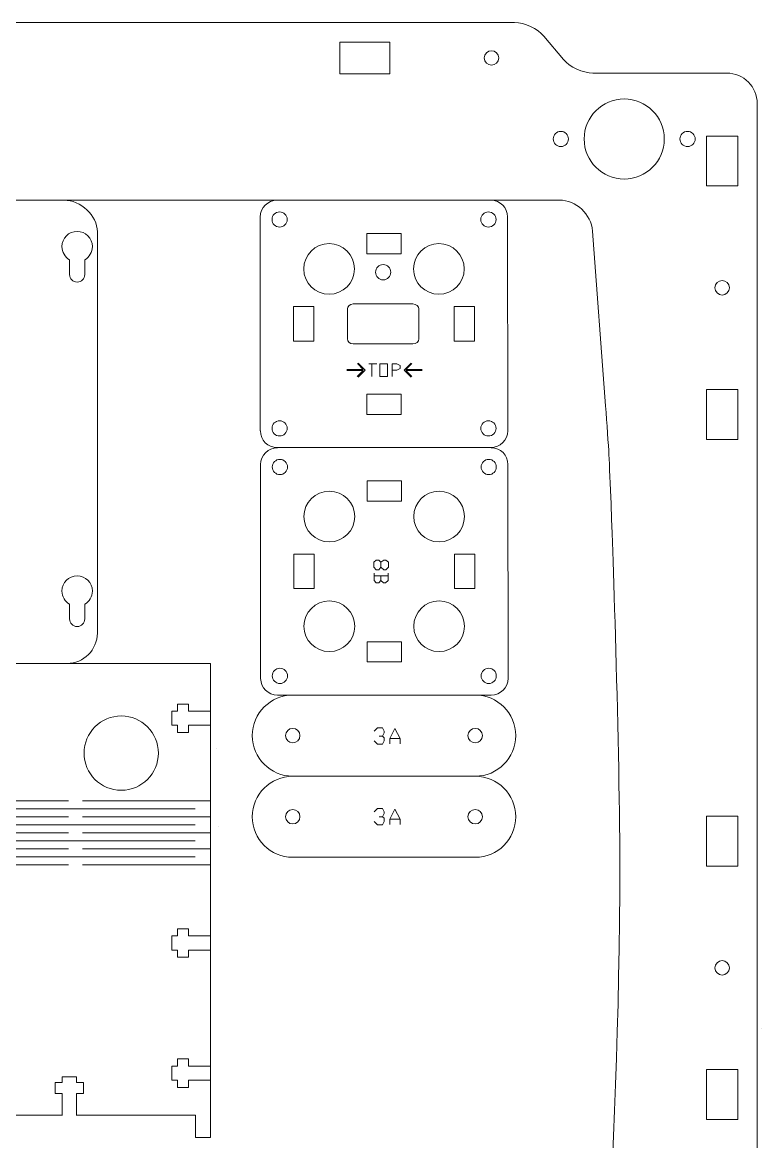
# Model space of a CAD drawing. Header units: inches. Extents: x 1 to 720, y -394 to -4.
# Drawn here: x 573.8 to 719.7, y -225.2 to -4.4 of the extents above; entities that cross this region are included whole.
import ezdxf

# ---------------------------------------------------------------- set-up
doc = ezdxf.new("R2010")
doc.units = ezdxf.units.IN
doc.header["$MEASUREMENT"] = 0
doc.layers.add('Layer 1', color=7, linetype='Continuous')

# ---------------------------------------------------------------- blocks, each defined once
blk = doc.blocks.new('block 5')
at = {"layer": 'Layer 1', "lineweight": 0}
blk.add_lwpolyline([(421.2, -130.87), (421.2, -130.87)], dxfattribs=at)
blk.add_open_spline([(582.64, -130.87), (585.95, -130.87), (588.64, -128.19), (588.64, -124.87), (588.64, -124.87), (588.64, -45.75), (588.64, -45.75)], degree=3, knots=[0, 0, 0, 0, 1, 1, 1, 2, 2, 2, 2], dxfattribs=at)
blk = doc.blocks.new('block 6')
at = {"layer": 'Layer 1', "lineweight": 0}
blk.add_open_spline([(587.66, -116.59), (587.66, -114.94), (586.31, -113.59), (584.66, -113.59), (583, -113.59), (581.66, -114.94), (581.66, -116.59), (581.66, -117.7), (582.26, -118.67), (583.16, -119.19), (583.16, -119.19), (583.16, -122.09), (583.16, -122.09), (583.16, -122.92), (583.83, -123.59), (584.66, -123.59), (585.48, -123.59), (586.16, -122.92), (586.16, -122.09), (586.16, -122.09), (586.16, -119.19), (586.16, -119.19), (587.05, -118.67), (587.66, -117.7), (587.66, -116.59)], degree=3, knots=[0, 0, 0, 0, 1, 1, 1, 2, 2, 2, 3, 3, 3, 4, 4, 4, 5, 5, 5, 6, 6, 6, 7, 7, 7, 8, 8, 8, 8], dxfattribs=at)
blk = doc.blocks.new('block 7')
at = {"layer": 'Layer 1', "lineweight": 0}
blk.add_open_spline([(587.66, -48.64), (587.66, -46.99), (586.31, -45.64), (584.66, -45.64), (583, -45.64), (581.66, -46.99), (581.66, -48.64), (581.66, -49.75), (582.26, -50.72), (583.16, -51.24), (583.16, -51.24), (583.16, -54.14), (583.16, -54.14), (583.16, -54.97), (583.83, -55.64), (584.66, -55.64), (585.48, -55.64), (586.16, -54.97), (586.16, -54.14), (586.16, -54.14), (586.16, -51.24), (586.16, -51.24), (587.05, -50.72), (587.66, -49.75), (587.66, -48.64)], degree=3, knots=[0, 0, 0, 0, 1, 1, 1, 2, 2, 2, 3, 3, 3, 4, 4, 4, 5, 5, 5, 6, 6, 6, 7, 7, 7, 8, 8, 8, 8], dxfattribs=at)
blk = doc.blocks.new('block 8')
at = {"layer": 'Layer 1', "lineweight": 0}
blk.add_open_spline([(423.69, -116.7), (423.69, -115.05), (422.34, -113.7), (420.69, -113.7), (419.03, -113.7), (417.69, -115.05), (417.69, -116.7), (417.69, -117.81), (418.29, -118.78), (419.19, -119.3), (419.19, -119.3), (419.19, -122.2), (419.19, -122.2), (419.19, -123.03), (419.86, -123.7), (420.69, -123.7), (421.52, -123.7), (422.19, -123.03), (422.19, -122.2), (422.19, -122.2), (422.19, -119.3), (422.19, -119.3), (423.08, -118.78), (423.69, -117.81), (423.69, -116.7)], degree=3, knots=[0, 0, 0, 0, 1, 1, 1, 2, 2, 2, 3, 3, 3, 4, 4, 4, 5, 5, 5, 6, 6, 6, 7, 7, 7, 8, 8, 8, 8], dxfattribs=at)
blk = doc.blocks.new('block 9')
at = {"layer": 'Layer 1', "lineweight": 0}
blk.add_open_spline([(423.69, -48.75), (423.69, -47.1), (422.34, -45.75), (420.69, -45.75), (419.03, -45.75), (417.69, -47.1), (417.69, -48.75), (417.69, -49.86), (418.29, -50.83), (419.19, -51.35), (419.19, -51.35), (419.19, -54.25), (419.19, -54.25), (419.19, -55.08), (419.86, -55.75), (420.69, -55.75), (421.52, -55.75), (422.19, -55.08), (422.19, -54.25), (422.19, -54.25), (422.19, -51.35), (422.19, -51.35), (423.08, -50.83), (423.69, -49.86), (423.69, -48.75)], degree=3, knots=[0, 0, 0, 0, 1, 1, 1, 2, 2, 2, 3, 3, 3, 4, 4, 4, 5, 5, 5, 6, 6, 6, 7, 7, 7, 8, 8, 8, 8], dxfattribs=at)
blk = doc.blocks.new('block 4')
at = {"layer": 'Layer 1', "lineweight": 0}
for points in [[(415.04, -124.87), (415.04, -124.87)], [(421.2, -130.87), (421.2, -130.87)]]:
    blk.add_lwpolyline(points, dxfattribs=at)
blk.add_open_spline([(679.92, -39.48), (679.92, -39.48), (421.04, -39.48), (421.04, -39.48), (417.73, -39.48), (415.04, -42.17), (415.04, -45.48)], degree=3, knots=[0, 0, 0, 0, 1, 1, 1, 2, 2, 2, 2], dxfattribs=at)
for points in [[(588.64, -45.75), (588.64, -42.44), (585.37, -39.48), (582.06, -39.48)], [(415.04, -124.87), (415.04, -128.19), (417.89, -130.87), (421.2, -130.87)]]:
    blk.add_open_spline(points, degree=3, dxfattribs=at)
at = {"layer": 'Layer 1'}
for name in ['block 9', 'block 5', 'block 7', 'block 8', 'block 6']:
    blk.add_blockref(name, (0, 0), dxfattribs=at)
blk = doc.blocks.new('block 3')
at = {"layer": 'Layer 1'}
blk.add_blockref('block 4', (0, 0), dxfattribs=at)
blk = doc.blocks.new('block 16')
at = {"layer": 'Layer 1', "lineweight": 0}
blk.add_open_spline([(663.21, -162.54), (662.42, -162.54), (661.78, -161.9), (661.78, -161.12), (661.78, -160.33), (662.42, -159.69), (663.21, -159.69), (663.99, -159.69), (664.63, -160.33), (664.63, -161.12), (664.63, -161.9), (663.99, -162.54), (663.21, -162.54)], degree=3, knots=[0, 0, 0, 0, 1, 1, 1, 2, 2, 2, 3, 3, 3, 4, 4, 4, 4], dxfattribs=at)
blk = doc.blocks.new('block 17')
at = {"layer": 'Layer 1', "lineweight": 0}
blk.add_open_spline([(627.21, -162.54), (626.42, -162.54), (625.78, -161.9), (625.78, -161.12), (625.78, -160.33), (626.42, -159.69), (627.21, -159.69), (628, -159.69), (628.63, -160.33), (628.63, -161.12), (628.63, -161.9), (628, -162.54), (627.21, -162.54)], degree=3, knots=[0, 0, 0, 0, 1, 1, 1, 2, 2, 2, 3, 3, 3, 4, 4, 4, 4], dxfattribs=at)
blk = doc.blocks.new('block 18')
at = {"layer": 'Layer 1', "lineweight": 0}
blk.add_open_spline([(663.21, -146.54), (662.42, -146.54), (661.78, -145.9), (661.78, -145.11), (661.78, -144.33), (662.42, -143.69), (663.21, -143.69), (663.99, -143.69), (664.63, -144.33), (664.63, -145.11), (664.63, -145.9), (663.99, -146.54), (663.21, -146.54)], degree=3, knots=[0, 0, 0, 0, 1, 1, 1, 2, 2, 2, 3, 3, 3, 4, 4, 4, 4], dxfattribs=at)
blk = doc.blocks.new('block 19')
at = {"layer": 'Layer 1', "lineweight": 0}
blk.add_open_spline([(627.21, -146.54), (626.42, -146.54), (625.78, -145.9), (625.78, -145.11), (625.78, -144.33), (626.42, -143.69), (627.21, -143.69), (628, -143.69), (628.63, -144.33), (628.63, -145.11), (628.63, -145.9), (628, -146.54), (627.21, -146.54)], degree=3, knots=[0, 0, 0, 0, 1, 1, 1, 2, 2, 2, 3, 3, 3, 4, 4, 4, 4], dxfattribs=at)
blk = doc.blocks.new('block 41')
at = {"layer": 'Layer 1', "lineweight": 0}
for points in [[(643.3, -144.25), (643.94, -143.61), (644.9, -143.61), (645.21, -144.25), (645.21, -144.57), (644.9, -145.21), (644.26, -145.21)], [(644.9, -145.21), (645.21, -145.53), (645.21, -146.17), (644.9, -146.8), (643.94, -146.8), (643.3, -146.17)]]:
    blk.add_lwpolyline(points, dxfattribs=at)
blk = doc.blocks.new('block 42')
at = {"layer": 'Layer 1', "lineweight": 0}
for points in [[(646.36, -146.72), (646.36, -145.71), (647.37, -143.7), (648.37, -145.71), (648.37, -146.72)], [(646.36, -145.71), (648.37, -145.71)]]:
    blk.add_lwpolyline(points, dxfattribs=at)
blk = doc.blocks.new('block 40')
at = {"layer": 'Layer 1'}
for name in ['block 41', 'block 42']:
    blk.add_blockref(name, (0, 0), dxfattribs=at)
blk = doc.blocks.new('block 44')
at = {"layer": 'Layer 1', "lineweight": 0}
for points in [[(643.3, -160.16), (643.94, -159.52), (644.9, -159.52), (645.21, -160.16), (645.21, -160.48), (644.9, -161.12), (644.26, -161.12)], [(644.9, -161.12), (645.21, -161.43), (645.21, -162.07), (644.9, -162.71), (643.94, -162.71), (643.3, -162.07)]]:
    blk.add_lwpolyline(points, dxfattribs=at)
blk = doc.blocks.new('block 45')
at = {"layer": 'Layer 1', "lineweight": 0}
for points in [[(646.36, -162.62), (646.36, -161.62), (647.37, -159.61), (648.37, -161.62), (648.37, -162.62)], [(646.36, -161.62), (648.37, -161.62)]]:
    blk.add_lwpolyline(points, dxfattribs=at)
blk = doc.blocks.new('block 43')
at = {"layer": 'Layer 1'}
for name in ['block 44', 'block 45']:
    blk.add_blockref(name, (0, 0), dxfattribs=at)
blk = doc.blocks.new('block 47')
at = {"layer": 'Layer 1', "lineweight": 0}
for points in [[(642.23, -71.77), (643.77, -71.77)], [(642.84, -71.77), (642.84, -74.24)], [(644.36, -74.24), (644.36, -71.77), (645.91, -71.77), (645.91, -74.24), (644.36, -74.24)], [(646.83, -74.24), (646.83, -71.77), (647.76, -71.77), (648.37, -72.08), (648.37, -72.69), (647.76, -73), (646.83, -73)]]:
    blk.add_lwpolyline(points, dxfattribs=at)
blk = doc.blocks.new('block 46')
at = {"layer": 'Layer 1', "lineweight": 0}
for points in [[(639.95, -71.72), (641.13, -72.9), (637.89, -72.9)], [(640.09, -71.63), (641.47, -73), (640.09, -74.38)], [(650.56, -74.38), (649.19, -73), (650.56, -71.63)], [(652.76, -72.9), (649.53, -72.9), (650.72, -71.72)], [(637.89, -73.1), (641.13, -73.1), (639.94, -74.29)], [(650.71, -74.29), (649.53, -73.1), (652.76, -73.1)]]:
    blk.add_lwpolyline(points, dxfattribs=at)
at = {"layer": 'Layer 1'}
blk.add_blockref('block 47', (0, 0), dxfattribs=at)
blk = doc.blocks.new('block 48')
at = {"layer": 'Layer 1', "lineweight": 0}
for points in [[(648.61, -46.04), (648.61, -50.04), (641.81, -50.04), (641.81, -46.04), (648.61, -46.04)], [(627.36, -60.49), (631.36, -60.49), (631.36, -67.29), (627.36, -67.29), (627.36, -60.49)], [(663.06, -67.29), (659.06, -67.29), (659.06, -60.49), (663.06, -60.49), (663.06, -67.29)], [(641.8, -81.75), (641.81, -77.75), (648.61, -77.75), (648.61, -81.75), (641.8, -81.75)]]:
    blk.add_lwpolyline(points, dxfattribs=at)
blk = doc.blocks.new('block 50')
at = {"layer": 'Layer 1', "lineweight": 0}
for points in [[(644.6, -111.89), (644.19, -112.44), (643.64, -112.44), (643.22, -111.89), (643.22, -110.92), (643.64, -110.51), (644.19, -110.51), (644.6, -110.92), (644.6, -111.89), (645.15, -112.44), (645.57, -112.44), (646.12, -111.89), (646.12, -110.92), (645.57, -110.51), (645.15, -110.51), (644.6, -110.92)], [(643.29, -113.09), (643.29, -114.54), (643.68, -114.94), (644.21, -114.94), (644.6, -114.54), (644.6, -113.62)], [(646.05, -113.62), (643.29, -113.62)], [(644.6, -114.54), (645.13, -114.94), (645.53, -114.94), (646.05, -114.54), (646.05, -113.09)]]:
    blk.add_lwpolyline(points, dxfattribs=at)
blk = doc.blocks.new('block 49')
at = {"layer": 'Layer 1', "lineweight": 0}
for points in [[(620.86, -91.64), (620.87, -133.82)], [(648.67, -94.87), (648.67, -98.87), (641.87, -98.87), (641.87, -94.87), (648.67, -94.87)], [(627.42, -109.32), (631.42, -109.32), (631.42, -116.12), (627.42, -116.12), (627.42, -109.32)], [(663.12, -116.12), (659.13, -116.12), (659.13, -109.32), (663.12, -109.32), (663.12, -116.12)], [(641.86, -130.58), (641.87, -126.58), (648.67, -126.58), (648.68, -130.58), (641.86, -130.58)]]:
    blk.add_lwpolyline(points, dxfattribs=at)
for points, knots in [([(620.87, -133.82), (620.87, -135.64), (622.36, -137.13), (624.19, -137.13), (624.19, -137.13), (666.37, -137.12), (666.37, -137.12), (668.19, -137.12), (669.68, -135.63), (669.68, -133.81), (669.68, -133.81), (669.67, -91.63), (669.67, -91.63), (669.67, -89.81), (668.18, -88.31), (666.36, -88.31)], [0, 0, 0, 0, 1, 1, 1, 2, 2, 2, 3, 3, 3, 4, 4, 4, 5, 5, 5, 5]), ([(624.67, -90.62), (625.5, -90.62), (626.17, -91.29), (626.17, -92.12), (626.17, -92.95), (625.5, -93.62), (624.67, -93.62), (623.84, -93.62), (623.17, -92.95), (623.17, -92.12), (623.17, -91.29), (623.84, -90.62), (624.67, -90.62)], [0, 0, 0, 0, 1, 1, 1, 2, 2, 2, 3, 3, 3, 4, 4, 4, 4]), ([(667.37, -92.12), (667.37, -92.95), (666.7, -93.62), (665.88, -93.62), (665.05, -93.62), (664.37, -92.95), (664.37, -92.12), (664.37, -91.29), (665.05, -90.62), (665.88, -90.62), (666.7, -90.62), (667.37, -91.29), (667.37, -92.12)], [0, 0, 0, 0, 1, 1, 1, 2, 2, 2, 3, 3, 3, 4, 4, 4, 4]), ([(639.42, -101.89), (639.42, -104.66), (637.19, -106.89), (634.42, -106.89), (631.66, -106.89), (629.42, -104.66), (629.42, -101.89), (629.42, -99.13), (631.66, -96.89), (634.42, -96.89), (637.19, -96.89), (639.42, -99.13), (639.42, -101.89)], [0, 0, 0, 0, 1, 1, 1, 2, 2, 2, 3, 3, 3, 4, 4, 4, 4]), ([(661.08, -101.89), (661.08, -104.66), (658.84, -106.89), (656.08, -106.89), (653.32, -106.89), (651.08, -104.66), (651.08, -101.89), (651.08, -99.13), (653.32, -96.89), (656.08, -96.89), (658.84, -96.89), (661.08, -99.13), (661.08, -101.89)], [0, 0, 0, 0, 1, 1, 1, 2, 2, 2, 3, 3, 3, 4, 4, 4, 4]), ([(639.42, -123.55), (639.42, -126.31), (637.19, -128.55), (634.42, -128.55), (631.66, -128.55), (629.42, -126.31), (629.42, -123.55), (629.42, -120.79), (631.66, -118.55), (634.42, -118.55), (637.19, -118.55), (639.42, -120.79), (639.42, -123.55)], [0, 0, 0, 0, 1, 1, 1, 2, 2, 2, 3, 3, 3, 4, 4, 4, 4]), ([(661.08, -123.55), (661.08, -126.31), (658.84, -128.55), (656.08, -128.55), (653.32, -128.55), (651.08, -126.31), (651.08, -123.55), (651.08, -120.79), (653.32, -118.55), (656.08, -118.55), (658.84, -118.55), (661.08, -120.79), (661.08, -123.55)], [0, 0, 0, 0, 1, 1, 1, 2, 2, 2, 3, 3, 3, 4, 4, 4, 4]), ([(623.17, -133.33), (623.17, -132.5), (623.84, -131.83), (624.67, -131.83), (625.5, -131.83), (626.17, -132.5), (626.17, -133.33), (626.17, -134.16), (625.5, -134.83), (624.67, -134.83), (623.84, -134.83), (623.17, -134.16), (623.17, -133.33)], [0, 0, 0, 0, 1, 1, 1, 2, 2, 2, 3, 3, 3, 4, 4, 4, 4]), ([(665.88, -134.83), (665.05, -134.83), (664.37, -134.16), (664.37, -133.33), (664.37, -132.5), (665.05, -131.83), (665.88, -131.83), (666.7, -131.83), (667.37, -132.5), (667.37, -133.33), (667.37, -134.16), (666.7, -134.83), (665.88, -134.83)], [0, 0, 0, 0, 1, 1, 1, 2, 2, 2, 3, 3, 3, 4, 4, 4, 4])]:
    blk.add_open_spline(points, degree=3, knots=knots, dxfattribs=at)
blk.add_open_spline([(624.18, -88.32), (622.35, -88.32), (620.86, -89.81), (620.86, -91.64)], degree=3, dxfattribs=at)
at = {"layer": 'Layer 1'}
blk.add_blockref('block 50', (0, 0), dxfattribs=at)
blk = doc.blocks.new('block 54')
at = {"layer": 'Layer 1', "lineweight": 0}
blk.add_open_spline([(705.11, -28.91), (704.28, -28.91), (703.61, -28.24), (703.61, -27.41), (703.61, -26.58), (704.28, -25.91), (705.11, -25.91), (705.94, -25.91), (706.61, -26.58), (706.61, -27.41), (706.61, -28.24), (705.94, -28.91), (705.11, -28.91)], degree=3, knots=[0, 0, 0, 0, 1, 1, 1, 2, 2, 2, 3, 3, 3, 4, 4, 4, 4], dxfattribs=at)
blk = doc.blocks.new('block 55')
at = {"layer": 'Layer 1', "lineweight": 0}
blk.add_open_spline([(680.11, -28.91), (679.28, -28.91), (678.61, -28.24), (678.61, -27.41), (678.61, -26.58), (679.28, -25.91), (680.11, -25.91), (680.94, -25.91), (681.61, -26.58), (681.61, -27.41), (681.61, -28.24), (680.94, -28.91), (680.11, -28.91)], degree=3, knots=[0, 0, 0, 0, 1, 1, 1, 2, 2, 2, 3, 3, 3, 4, 4, 4, 4], dxfattribs=at)
blk = doc.blocks.new('block 56')
at = {"layer": 'Layer 1', "lineweight": 0}
blk.add_open_spline([(692.61, -35.31), (688.25, -35.31), (684.71, -31.77), (684.71, -27.41), (684.71, -23.05), (688.25, -19.51), (692.61, -19.51), (696.98, -19.51), (700.51, -23.05), (700.51, -27.41), (700.51, -31.77), (696.98, -35.31), (692.61, -35.31)], degree=3, knots=[0, 0, 0, 0, 1, 1, 1, 2, 2, 2, 3, 3, 3, 4, 4, 4, 4], dxfattribs=at)
blk = doc.blocks.new('block 59')
at = {"layer": 'Layer 1', "lineweight": 0}
blk.add_lwpolyline([(646.34, -8.33), (636.49, -8.33), (636.49, -14.53), (646.34, -14.53), (646.34, -8.33)], dxfattribs=at)
blk = doc.blocks.new('block 58')
at = {"layer": 'Layer 1'}
blk.add_blockref('block 59', (0, 0), dxfattribs=at)
blk = doc.blocks.new('block 61')
at = {"layer": 'Layer 1', "lineweight": 0}
blk.add_open_spline([(666.42, -10), (665.63, -10), (664.99, -10.64), (664.99, -11.43), (664.99, -12.21), (665.63, -12.85), (666.42, -12.85), (667.2, -12.85), (667.84, -12.21), (667.84, -11.43), (667.84, -10.64), (667.2, -10), (666.42, -10)], degree=3, knots=[0, 0, 0, 0, 1, 1, 1, 2, 2, 2, 3, 3, 3, 4, 4, 4, 4], dxfattribs=at)
blk = doc.blocks.new('block 60')
at = {"layer": 'Layer 1'}
blk.add_blockref('block 61', (0, 0), dxfattribs=at)
blk = doc.blocks.new('block 57')
at = {"layer": 'Layer 1'}
for name in ['block 58', 'block 60']:
    blk.add_blockref(name, (0, 0), dxfattribs=at)
blk = doc.blocks.new('block 94')
at = {"layer": 'Layer 1', "lineweight": 0}
blk.add_lwpolyline([(715.04, -170.86), (715.04, -161.01), (708.84, -161.01), (708.84, -170.86), (715.04, -170.86)], dxfattribs=at)
blk = doc.blocks.new('block 93')
at = {"layer": 'Layer 1'}
blk.add_blockref('block 94', (0, 0), dxfattribs=at)
blk = doc.blocks.new('block 96')
at = {"layer": 'Layer 1', "lineweight": 0}
blk.add_lwpolyline([(715.04, -220.86), (715.04, -211.01), (708.84, -211.01), (708.84, -220.86), (715.04, -220.86)], dxfattribs=at)
blk = doc.blocks.new('block 95')
at = {"layer": 'Layer 1'}
blk.add_blockref('block 96', (0, 0), dxfattribs=at)
blk = doc.blocks.new('block 92')
at = {"layer": 'Layer 1'}
for name in ['block 93', 'block 95']:
    blk.add_blockref(name, (0, 0), dxfattribs=at)
blk = doc.blocks.new('block 98')
at = {"layer": 'Layer 1', "lineweight": 0}
blk.add_open_spline([(713.37, -190.93), (713.37, -190.14), (712.73, -189.51), (711.94, -189.51), (711.16, -189.51), (710.52, -190.14), (710.52, -190.93), (710.52, -191.72), (711.16, -192.36), (711.94, -192.36), (712.73, -192.36), (713.37, -191.72), (713.37, -190.93)], degree=3, knots=[0, 0, 0, 0, 1, 1, 1, 2, 2, 2, 3, 3, 3, 4, 4, 4, 4], dxfattribs=at)
blk = doc.blocks.new('block 97')
at = {"layer": 'Layer 1'}
blk.add_blockref('block 98', (0, 0), dxfattribs=at)
blk = doc.blocks.new('block 91')
at = {"layer": 'Layer 1'}
for name in ['block 92', 'block 97']:
    blk.add_blockref(name, (0, 0), dxfattribs=at)
blk = doc.blocks.new('block 102')
at = {"layer": 'Layer 1', "lineweight": 0}
blk.add_lwpolyline([(715.04, -36.68), (715.04, -26.84), (708.84, -26.84), (708.84, -36.68), (715.04, -36.68)], dxfattribs=at)
blk = doc.blocks.new('block 101')
at = {"layer": 'Layer 1'}
blk.add_blockref('block 102', (0, 0), dxfattribs=at)
blk = doc.blocks.new('block 104')
at = {"layer": 'Layer 1', "lineweight": 0}
blk.add_lwpolyline([(715.04, -86.69), (715.04, -76.84), (708.84, -76.84), (708.84, -86.69), (715.04, -86.69)], dxfattribs=at)
blk = doc.blocks.new('block 103')
at = {"layer": 'Layer 1'}
blk.add_blockref('block 104', (0, 0), dxfattribs=at)
blk = doc.blocks.new('block 100')
at = {"layer": 'Layer 1'}
for name in ['block 101', 'block 103']:
    blk.add_blockref(name, (0, 0), dxfattribs=at)
blk = doc.blocks.new('block 106')
at = {"layer": 'Layer 1', "lineweight": 0}
blk.add_open_spline([(713.37, -56.76), (713.37, -55.97), (712.73, -55.34), (711.94, -55.34), (711.16, -55.34), (710.52, -55.97), (710.52, -56.76), (710.52, -57.55), (711.16, -58.19), (711.94, -58.19), (712.73, -58.19), (713.37, -57.55), (713.37, -56.76)], degree=3, knots=[0, 0, 0, 0, 1, 1, 1, 2, 2, 2, 3, 3, 3, 4, 4, 4, 4], dxfattribs=at)
blk = doc.blocks.new('block 105')
at = {"layer": 'Layer 1'}
blk.add_blockref('block 106', (0, 0), dxfattribs=at)
blk = doc.blocks.new('block 99')
at = {"layer": 'Layer 1'}
for name in ['block 100', 'block 105']:
    blk.add_blockref(name, (0, 0), dxfattribs=at)
blk = doc.blocks.new('block 164')
at = {"layer": 'Layer 1', "lineweight": 0}
blk.add_open_spline([(361.78, -386.03), (361.78, -389.73), (364.48, -392.43), (367.78, -392.43), (367.78, -392.43), (394.24, -392.43), (394.24, -392.43), (396.18, -392.43), (398.78, -391.21), (400.03, -389.73), (400.03, -389.73), (403.88, -385.13), (403.88, -385.13), (405.13, -383.65), (407.74, -382.43), (409.68, -382.43), (409.68, -382.43), (670.98, -382.43), (670.98, -382.43), (672.92, -382.43), (675.53, -383.65), (676.77, -385.13), (676.77, -385.13), (680.63, -389.73), (680.63, -389.73), (681.87, -391.21), (684.48, -392.43), (686.42, -392.43), (686.42, -392.43), (712.87, -392.43), (712.87, -392.43), (716.17, -392.43), (718.87, -389.73), (718.87, -386.43), (718.87, -386.43), (718.87, -20.41), (718.87, -20.41), (718.87, -17.11), (716.17, -14.41), (712.87, -14.41), (712.87, -14.41), (686.42, -14.41), (686.42, -14.41), (684.48, -14.41), (681.87, -13.19), (680.62, -11.71), (680.62, -11.71), (676.77, -7.11), (676.77, -7.11), (675.53, -5.63), (672.92, -4.41), (670.98, -4.41), (670.98, -4.41), (409.68, -4.41), (409.68, -4.41), (407.74, -4.41), (405.13, -5.63), (403.88, -7.11), (403.88, -7.11), (400.03, -11.71), (400.03, -11.71), (398.78, -13.19), (396.18, -14.41), (394.24, -14.41), (394.24, -14.41), (367.78, -14.41), (367.78, -14.41), (364.48, -14.41), (361.78, -17.11), (361.78, -20.01), (361.78, -20.01), (361.78, -386.03), (361.78, -386.03)], degree=3, knots=[0, 0, 0, 0, 1, 1, 1, 2, 2, 2, 3, 3, 3, 4, 4, 4, 5, 5, 5, 6, 6, 6, 7, 7, 7, 8, 8, 8, 9, 9, 9, 10, 10, 10, 11, 11, 11, 12, 12, 12, 13, 13, 13, 14, 14, 14, 15, 15, 15, 16, 16, 16, 17, 17, 17, 18, 18, 18, 19, 19, 19, 20, 20, 20, 21, 21, 21, 22, 22, 22, 23, 23, 23, 24, 24, 24, 24], dxfattribs=at)
blk = doc.blocks.new('block 173')
at = {"layer": 'Layer 1', "lineweight": 0}
for points in [[(532.62, -158), (507.4, -158)], [(582.93, -158), (535.42, -158)], [(610.96, -158), (585.72, -158)], [(532.62, -161.16), (507.4, -161.16)], [(557.78, -159.58), (510.26, -159.58)], [(582.93, -161.16), (535.42, -161.16)], [(607.97, -159.58), (560.57, -159.58)], [(610.96, -161.16), (585.72, -161.16)], [(557.78, -162.74), (510.26, -162.74)], [(607.97, -162.74), (560.57, -162.74)], [(532.62, -164.31), (507.4, -164.31)], [(582.93, -164.31), (535.42, -164.31)], [(610.96, -164.31), (585.72, -164.31)], [(532.62, -167.47), (507.4, -167.47)], [(557.78, -165.89), (510.26, -165.89)], [(582.93, -167.47), (535.42, -167.47)], [(607.97, -165.89), (560.57, -165.89)], [(610.96, -167.47), (585.72, -167.47)], [(557.78, -169.05), (510.26, -169.05)], [(607.97, -169.05), (560.57, -169.05)], [(532.62, -170.63), (507.4, -170.63)], [(582.93, -170.63), (535.42, -170.63)], [(610.96, -170.63), (585.72, -170.63)]]:
    blk.add_lwpolyline(points, dxfattribs=at)
blk = doc.blocks.new('block 172')
at = {"layer": 'Layer 1', "lineweight": 0}
for points in [[(415.13, -130.9), (610.96, -130.9)], [(610.96, -130.9), (610.96, -220.02), (610.96, -224.41), (608.04, -224.41), (608.04, -220.02), (584.52, -220.02)], [(610.96, -143.07), (606.65, -143.07), (606.65, -144.47), (604.45, -144.47), (604.45, -143.07), (603.33, -143.07), (603.33, -140.27), (604.45, -140.27), (604.45, -138.88), (606.65, -138.88), (606.65, -140.27), (610.96, -140.27)], [(610.96, -140.27), (610.96, -140.27)], [(610.96, -143.07), (610.96, -143.07)], [(612.11, -147.74), (612.11, -147.74)], [(606.34, -167.53), (606.34, -167.53)], [(610.96, -187.43), (606.65, -187.43), (606.65, -188.83), (604.45, -188.83), (604.45, -187.43), (603.33, -187.43), (603.33, -184.63), (604.45, -184.63), (604.45, -183.24), (606.65, -183.24), (606.65, -184.63), (610.96, -184.63)], [(610.96, -184.63), (610.96, -184.63)], [(610.96, -187.43), (610.96, -187.43)], [(610.96, -213.1), (606.65, -213.1), (606.65, -214.5), (604.45, -214.5), (604.45, -213.1), (603.33, -213.1), (603.33, -210.3), (604.45, -210.3), (604.45, -208.9), (606.65, -208.9), (606.65, -210.3), (610.96, -210.3)], [(610.96, -210.3), (610.96, -210.3)], [(584.52, -220.05), (584.52, -215.73), (585.92, -215.73), (585.92, -213.53), (584.52, -213.53), (584.52, -212.41), (581.72, -212.41), (581.72, -213.53), (580.32, -213.53), (580.32, -215.73), (581.72, -215.73), (581.72, -220.05), (581.72, -220.02), (444.53, -220.02)]]:
    blk.add_lwpolyline(points, dxfattribs=at)
blk.add_open_spline([(586.02, -148.57), (586.02, -144.52), (589.3, -141.24), (593.35, -141.24), (597.4, -141.24), (600.68, -144.52), (600.68, -148.57), (600.68, -152.62), (597.4, -155.9), (593.35, -155.9), (589.3, -155.9), (586.02, -152.62), (586.02, -148.57)], degree=3, knots=[0, 0, 0, 0, 1, 1, 1, 2, 2, 2, 3, 3, 3, 4, 4, 4, 4], dxfattribs=at)
at = {"layer": 'Layer 1'}
blk.add_blockref('block 173', (0, 0), dxfattribs=at)
blk = doc.blocks.new('block 2')
at = {"layer": 'Layer 1', "lineweight": 0}
for points in [[(679.84, -39.48), (679.84, -39.48)], [(620.8, -42.81), (620.8, -84.99)], [(612.64, -162.99), (612.64, -162.99)], [(719.73, -202.8), (719.73, -202.8)]]:
    blk.add_lwpolyline(points, dxfattribs=at)
for points, knots in [([(415.04, -45.48), (415.04, -45.48), (415.04, -288.48), (415.04, -288.48), (415.04, -291.8), (417.73, -294.48), (421.04, -294.48), (421.04, -294.48), (679.84, -294.48), (679.84, -294.48), (679.84, -294.48), (679.92, -294.42), (679.92, -294.42), (683.16, -293.82), (686.08, -290.59), (686.39, -287.24), (686.39, -287.24), (691.74, -230.25), (691.74, -170.49), (691.74, -145.44), (690.01, -99.34), (690.01, -99.34), (689.88, -95.98), (689.69, -91.64), (689.59, -89.7), (689.49, -87.76), (689.2, -83.43), (688.95, -80.08), (688.95, -80.08), (686.38, -45.58), (686.38, -45.58), (686.08, -42.23), (683.14, -39.48), (679.84, -39.48)], [0, 0, 0, 0, 1, 1, 1, 2, 2, 2, 3, 3, 3, 4, 4, 4, 5, 5, 5, 6, 6, 6, 7, 7, 7, 8, 8, 8, 9, 9, 9, 10, 10, 10, 11, 11, 11, 11]), ([(666.3, -39.48), (668.12, -39.48), (669.61, -40.97), (669.61, -42.8), (669.61, -42.8), (669.62, -84.98), (669.62, -84.98), (669.62, -86.8), (668.13, -88.29), (666.31, -88.29), (666.31, -88.29), (624.13, -88.3), (624.13, -88.3), (622.3, -88.3), (620.81, -86.81), (620.81, -84.99)], [0, 0, 0, 0, 1, 1, 1, 2, 2, 2, 3, 3, 3, 4, 4, 4, 5, 5, 5, 5]), ([(624.61, -41.79), (625.44, -41.79), (626.11, -42.46), (626.11, -43.29), (626.11, -44.12), (625.44, -44.79), (624.61, -44.79), (623.78, -44.79), (623.11, -44.12), (623.11, -43.29), (623.11, -42.46), (623.78, -41.79), (624.61, -41.79)], [0, 0, 0, 0, 1, 1, 1, 2, 2, 2, 3, 3, 3, 4, 4, 4, 4]), ([(667.31, -43.29), (667.31, -44.12), (666.64, -44.79), (665.81, -44.79), (664.99, -44.79), (664.31, -44.12), (664.31, -43.29), (664.31, -42.46), (664.99, -41.79), (665.81, -41.79), (666.64, -41.79), (667.31, -42.46), (667.31, -43.29)], [0, 0, 0, 0, 1, 1, 1, 2, 2, 2, 3, 3, 3, 4, 4, 4, 4]), ([(634.38, -58.05), (631.62, -58.05), (629.38, -55.81), (629.38, -53.05), (629.38, -50.29), (631.62, -48.05), (634.38, -48.05), (637.14, -48.05), (639.38, -50.29), (639.38, -53.05), (639.38, -55.81), (637.14, -58.05), (634.38, -58.05)], [0, 0, 0, 0, 1, 1, 1, 2, 2, 2, 3, 3, 3, 4, 4, 4, 4]), ([(656.04, -58.05), (653.28, -58.05), (651.04, -55.81), (651.04, -53.05), (651.04, -50.29), (653.28, -48.05), (656.04, -48.05), (658.8, -48.05), (661.04, -50.29), (661.04, -53.05), (661.04, -55.81), (658.8, -58.05), (656.04, -58.05)], [0, 0, 0, 0, 1, 1, 1, 2, 2, 2, 3, 3, 3, 4, 4, 4, 4]), ([(646.54, -53.7), (646.54, -52.87), (645.87, -52.2), (645.04, -52.2), (644.21, -52.2), (643.54, -52.87), (643.54, -53.7), (643.54, -54.52), (644.21, -55.2), (645.04, -55.2), (645.87, -55.2), (646.54, -54.52), (646.54, -53.7)], [0, 0, 0, 0, 1, 1, 1, 2, 2, 2, 3, 3, 3, 4, 4, 4, 4]), ([(639.15, -67.83), (638.5, -67.83), (637.98, -67.39), (637.98, -66.84), (637.98, -66.84), (637.98, -60.94), (637.98, -60.94), (637.98, -60.4), (638.5, -59.96), (639.15, -59.96), (639.15, -59.96), (650.93, -59.96), (650.93, -59.96), (651.58, -59.96), (652.1, -60.4), (652.1, -60.94), (652.1, -60.94), (652.1, -66.84), (652.1, -66.84), (652.1, -67.39), (651.58, -67.83), (650.93, -67.83), (650.93, -67.83), (639.15, -67.83), (639.15, -67.83)], [0, 0, 0, 0, 1, 1, 1, 2, 2, 2, 3, 3, 3, 4, 4, 4, 5, 5, 5, 6, 6, 6, 7, 7, 7, 8, 8, 8, 8]), ([(623.11, -84.5), (623.11, -83.67), (623.78, -83), (624.61, -83), (625.44, -83), (626.11, -83.67), (626.11, -84.5), (626.11, -85.33), (625.44, -86), (624.61, -86), (623.78, -86), (623.11, -85.33), (623.11, -84.5)], [0, 0, 0, 0, 1, 1, 1, 2, 2, 2, 3, 3, 3, 4, 4, 4, 4]), ([(665.81, -86), (664.99, -86), (664.31, -85.33), (664.31, -84.5), (664.31, -83.67), (664.99, -83), (665.81, -83), (666.64, -83), (667.31, -83.67), (667.31, -84.5), (667.31, -85.33), (666.64, -86), (665.81, -86)], [0, 0, 0, 0, 1, 1, 1, 2, 2, 2, 3, 3, 3, 4, 4, 4, 4]), ([(627.21, -137.12), (622.79, -137.12), (619.21, -140.7), (619.21, -145.12), (619.21, -149.53), (622.79, -153.12), (627.21, -153.12)], [0, 0, 0, 0, 1, 1, 1, 2, 2, 2, 2]), ([(663.21, -153.12), (667.63, -153.12), (671.21, -149.53), (671.21, -145.12), (671.21, -140.7), (667.63, -137.12), (663.21, -137.12)], [0, 0, 0, 0, 1, 1, 1, 2, 2, 2, 2]), ([(627.21, -169.11), (622.79, -169.11), (619.21, -165.53), (619.21, -161.12), (619.21, -156.7), (622.79, -153.12), (627.21, -153.12), (627.21, -153.12), (663.21, -153.12), (663.21, -153.12), (667.63, -153.12), (671.21, -156.7), (671.21, -161.12), (671.21, -165.53), (667.63, -169.11), (663.21, -169.11), (663.21, -169.11), (627.21, -169.11), (627.21, -169.11)], [0, 0, 0, 0, 1, 1, 1, 2, 2, 2, 3, 3, 3, 4, 4, 4, 5, 5, 5, 6, 6, 6, 6])]:
    blk.add_open_spline(points, degree=3, knots=knots, dxfattribs=at)
blk.add_open_spline([(620.8, -42.81), (620.8, -40.98), (622.29, -39.49), (624.12, -39.49)], degree=3, dxfattribs=at)
at = {"layer": 'Layer 1'}
for name in ['block 164', 'block 57', 'block 56', 'block 55', 'block 54', 'block 99', 'block 3', 'block 48', 'block 46', 'block 49', 'block 172', 'block 19', 'block 40', 'block 18', 'block 17', 'block 43', 'block 16', 'block 91']:
    blk.add_blockref(name, (0, 0), dxfattribs=at)

msp = doc.modelspace()

# ---------------------------------------------------------------- block references
at = {"layer": 'Layer 1'}
msp.add_blockref('block 2', (0, 0), dxfattribs=at)

doc.saveas('drawing.dxf')
